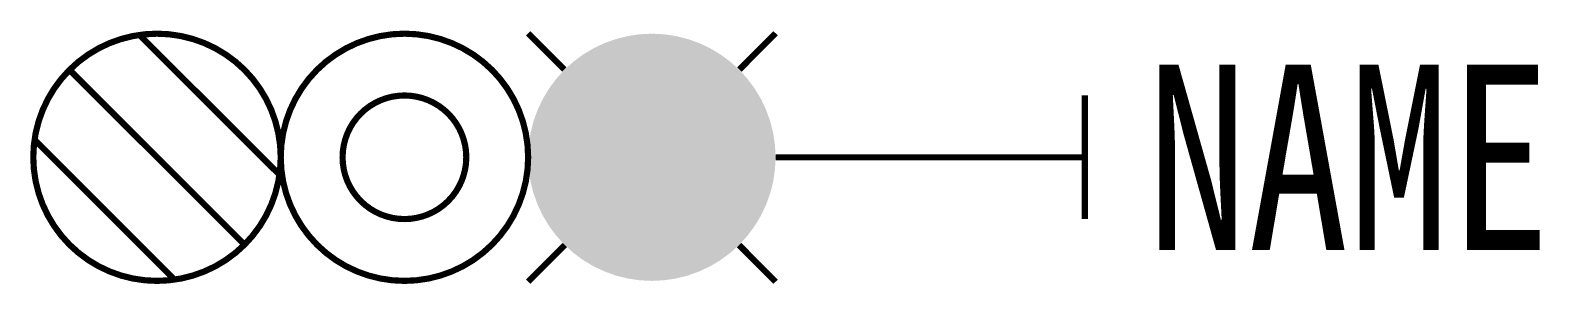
# Model space of a CAD drawing. Header units: inches. Extents: x -17.1 to 7.4, y 3.9 to 8.1.
import ezdxf
from ezdxf.enums import TextEntityAlignment as Align

# ---------------------------------------------------------------- set-up
doc = ezdxf.new("R2010")
doc.units = ezdxf.units.IN
doc.header["$MEASUREMENT"] = 0
doc.styles.add('HZ', font='', dxfattribs={"width": 0.8})
doc.styles.get('HZ').set_extended_font_data('SimSun')

msp = doc.modelspace()

# ---------------------------------------------------------------- linework, layer by layer
at = {"color": 1, "const_width": 0.1}
for points in [[(-9, 8.007), (-8.416, 7.42)], [(-5, 8.007), (-5.584, 7.42)], [(-8.409, 4.58), (-9, 3.986)], [(-5.591, 4.58), (-5, 3.986)]]:
    msp.add_lwpolyline(points, dxfattribs=at)
at = {"color": 2, "const_width": 0.1}
msp.add_lwpolyline([(-17, 6, 1), (-13, 6, 1)], format="xyb", close=True, dxfattribs=at)
for points in [[(-13.02, 5.717), (-15.283, 7.98)], [(-13.586, 4.586), (-16.414, 7.414)], [(-14.717, 4.02), (-16.98, 6.283)]]:
    msp.add_lwpolyline(points, dxfattribs=at)
at = {"const_width": 0.1}
for points in [[(-13, 6, 1), (-9, 6, 1)], [(-12, 6, 1), (-10, 6, 1)]]:
    msp.add_lwpolyline(points, format="xyb", close=True, dxfattribs=at)
at = {"color": 1, "const_width": 2}
msp.add_lwpolyline([(-8, 6, 1), (-6, 6, 1)], format="xyb", close=True, dxfattribs=at)
at = {"const_width": 0.1}
for points in [[(0, 7), (0, 5)], [(0, 6), (-5, 6)]]:
    msp.add_lwpolyline(points, dxfattribs=at)

# ---------------------------------------------------------------- texts
at = {"style": 'HZ', "width": 0.8}
msp.add_attdef('NAME', text='', height=3, dxfattribs=at).set_placement((1, 6), align=Align.MIDDLE_LEFT)

doc.saveas('drawing.dxf')
